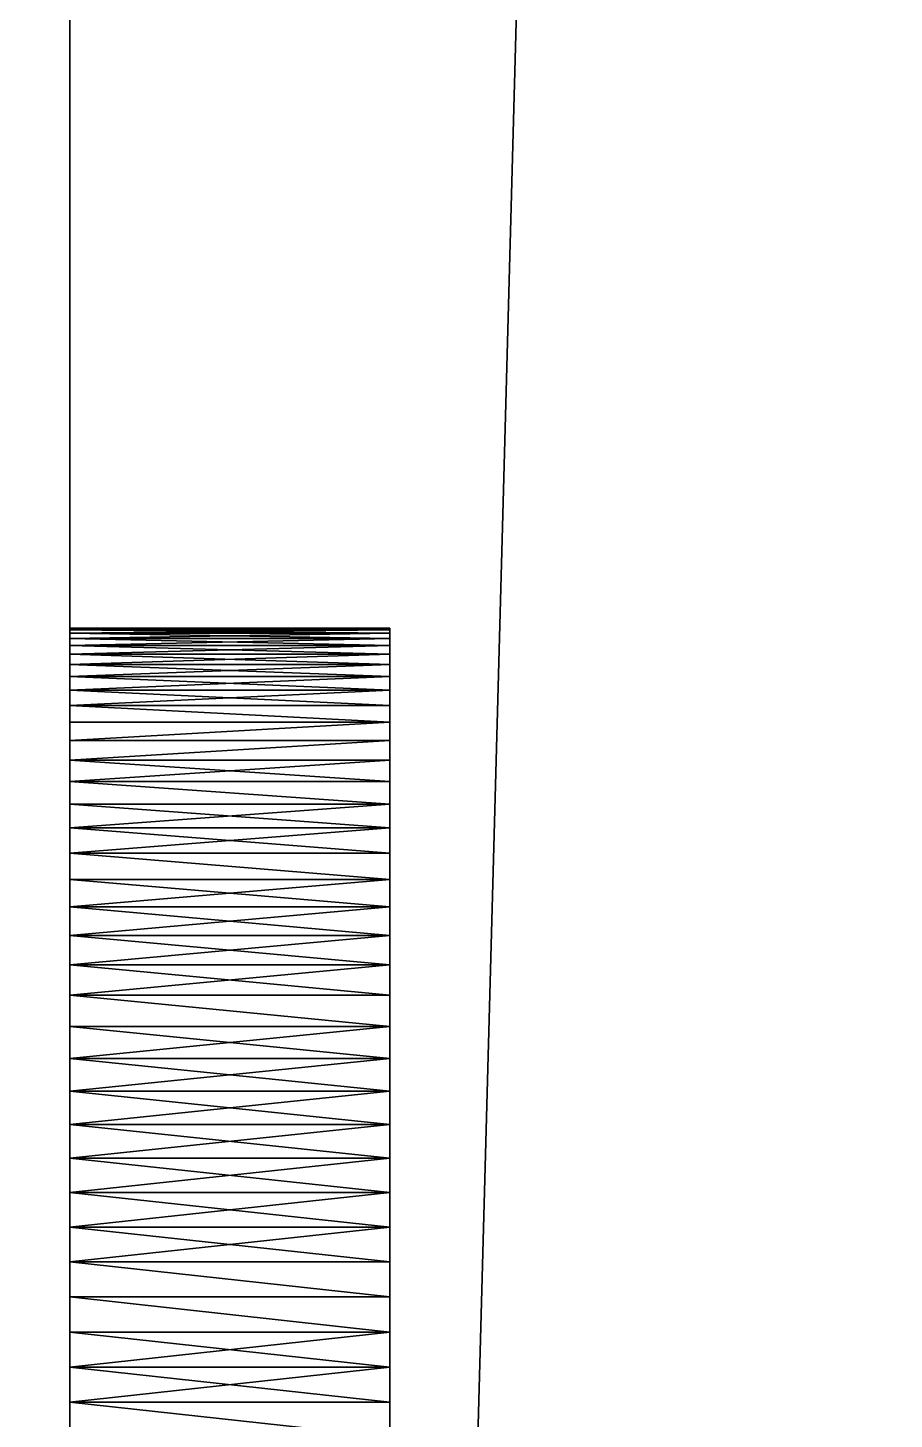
# Model space of a CAD drawing. Header units: millimetres. Extents: x 0 to 520, y -2 to 382.
# Drawn here: x 510.369 to 513.075, y 75.728 to 80.074 of the extents above; entities that cross this region are included whole.
import ezdxf

# ---------------------------------------------------------------- set-up
doc = ezdxf.new("R2010")
doc.units = ezdxf.units.MM

msp = doc.modelspace()

# ---------------------------------------------------------------- linework, layer by layer
at = {"layer": 'BRASS', "color": 52}
for points in [[(499.5, 359.5, 90), (520, 380, 90), (499.5, 20.5, 90)], [(499.5, 20.5, 90), (520, 380, 90), (520, 0, 90)], [(520, 380, 98), (510, 370, 98), (510, 10, 98)], [(520, 380, 98), (510, 10, 98), (520, 0, 98)]]:
    msp.add_3dface(points, dxfattribs=at)
at = {"layer": 'TEAK', "color": 34}
for points in [[(520, 380), (520, 0), (500, 360)], [(520, 0, 90), (520, 380, 90), (510.5, 360, 90)], [(500, 360), (520, 0), (500, 20)], [(520, 0, 90), (510.5, 360, 90), (510.5, 20, 90)], [(510.5, 20, 90), (510.5, 360, 90), (510.5, 321, 86)], [(510.5, 20, 90), (510.5, 321, 86), (510.5, 299, 86)], [(510.5, 20, 90), (510.5, 299, 86), (510.5, 201, 86)], [(510.5, 20, 90), (510.5, 201, 86), (510.5, 179, 86)], [(510.5, 20, 90), (510.5, 179, 86), (510.5, 81, 86)], [(506, 59, 68.5), (510.5, 59, 68.5), (510.5, 81, 68.5)], [(506, 59, 68.5), (510.5, 81, 68.5), (506, 81, 68.5)], [(510.5, 77.4964, 73.6127), (510.5, 81, 86), (510.5, 77.5749, 73.5361)], [(510.5, 77.6495, 73.4557), (510.5, 77.5749, 73.5361), (510.5, 81, 86)], [(510.5, 77.4141, 73.6853), (510.5, 81, 86), (510.5, 77.4964, 73.6127)], [(510.5, 77.72, 73.3717), (510.5, 77.6495, 73.4557), (510.5, 81, 86)], [(510.5, 77.3284, 73.7537), (510.5, 81, 86), (510.5, 77.4141, 73.6853)], [(510.5, 77.7863, 73.2842), (510.5, 77.72, 73.3717), (510.5, 81, 86)], [(510.5, 77.2393, 73.8177), (510.5, 81, 86), (510.5, 77.3284, 73.7537)], [(510.5, 77.8481, 73.1936), (510.5, 77.7863, 73.2842), (510.5, 81, 86)], [(510.5, 77.1472, 73.8772), (510.5, 81, 86), (510.5, 77.2393, 73.8177)], [(510.5, 77.9053, 73.1), (510.5, 77.8481, 73.1936), (510.5, 81, 86)], [(510.5, 77.0522, 73.9321), (510.5, 81, 86), (510.5, 77.1472, 73.8772)], [(510.5, 77.9577, 73.0037), (510.5, 77.9053, 73.1), (510.5, 81, 86)], [(510.5, 76.9545, 73.9821), (510.5, 81, 86), (510.5, 77.0522, 73.9321)], [(510.5, 78.0053, 72.9048), (510.5, 77.9577, 73.0037), (510.5, 81, 86)], [(510.5, 76.8546, 74.0272), (510.5, 81, 86), (510.5, 76.9545, 73.9821)], [(510.5, 78.0479, 72.8038), (510.5, 78.0053, 72.9048), (510.5, 81, 86)], [(510.5, 76.7524, 74.0673), (510.5, 81, 86), (510.5, 76.8546, 74.0272)], [(510.5, 76.6485, 74.1023), (510.5, 81, 86), (510.5, 76.7524, 74.0673)], [(510.5, 76.5429, 74.132), (510.5, 81, 86), (510.5, 76.6485, 74.1023)], [(510.5, 76.4359, 74.1564), (510.5, 81, 86), (510.5, 76.5429, 74.132)], [(510.5, 76.3279, 74.1754), (510.5, 81, 86), (510.5, 76.4359, 74.1564)], [(510.5, 76.219, 74.1891), (510.5, 81, 86), (510.5, 76.3279, 74.1754)], [(510.5, 76.1097, 74.1973), (510.5, 81, 86), (510.5, 76.219, 74.1891)], [(510.5, 76, 74.2), (510.5, 81, 86), (510.5, 76.1097, 74.1973)], [(510.5, 75.8903, 74.1973), (510.5, 81, 86), (510.5, 76, 74.2)], [(510.5, 75.781, 74.1891), (510.5, 81, 86), (510.5, 75.8903, 74.1973)], [(510.5, 75.6721, 74.1754), (510.5, 81, 86), (510.5, 75.781, 74.1891)], [(510.5, 75.5641, 74.1564), (510.5, 81, 86), (510.5, 75.6721, 74.1754)], [(510.5, 75.4571, 74.132), (510.5, 81, 86), (510.5, 75.5641, 74.1564)], [(510.5, 81, 68.5), (510.5, 78.0479, 72.8038), (510.5, 81, 86)], [(510.5, 81, 68.5), (510.5, 78.0854, 72.7007), (510.5, 78.0479, 72.8038)], [(510.5, 81, 68.5), (510.5, 78.1178, 72.5958), (510.5, 78.0854, 72.7007)], [(510.5, 81, 68.5), (510.5, 78.1448, 72.4895), (510.5, 78.1178, 72.5958)], [(510.5, 81, 68.5), (510.5, 78.1666, 72.382), (510.5, 78.1448, 72.4895)], [(510.5, 81, 68.5), (510.5, 78.1829, 72.2736), (510.5, 78.1666, 72.382)], [(510.5, 81, 68.5), (510.5, 78.1938, 72.1644), (510.5, 78.1829, 72.2736)], [(510.5, 81, 68.5), (510.5, 78.1993, 72.0548), (510.5, 78.1938, 72.1644)], [(510.5, 81, 68.5), (510.5, 78.1993, 71.9452), (510.5, 78.1993, 72.0548)], [(510.5, 81, 68.5), (510.5, 78.1938, 71.8356), (510.5, 78.1993, 71.9452)], [(510.5, 81, 68.5), (510.5, 78.1829, 71.7264), (510.5, 78.1938, 71.8356)], [(510.5, 81, 68.5), (510.5, 78.1666, 71.618), (510.5, 78.1829, 71.7264)], [(510.5, 81, 68.5), (510.5, 78.1448, 71.5105), (510.5, 78.1666, 71.618)], [(510.5, 81, 68.5), (510.5, 78.1178, 71.4042), (510.5, 78.1448, 71.5105)], [(510.5, 75.3515, 74.1023), (510.5, 81, 86), (510.5, 75.4571, 74.132)], [(510.5, 78.0854, 71.2993), (510.5, 78.1178, 71.4042), (510.5, 81, 68.5)], [(510.5, 75.2476, 74.0673), (510.5, 81, 86), (510.5, 75.3515, 74.1023)], [(510.5, 78.0479, 71.1962), (510.5, 78.0854, 71.2993), (510.5, 81, 68.5)], [(510.5, 75.1454, 74.0272), (510.5, 81, 86), (510.5, 75.2476, 74.0673)], [(510.5, 78.0053, 71.0952), (510.5, 78.0479, 71.1962), (510.5, 81, 68.5)], [(510.5, 75.0455, 73.9821), (510.5, 81, 86), (510.5, 75.1454, 74.0272)], [(510.5, 77.9577, 70.9963), (510.5, 78.0053, 71.0952), (510.5, 81, 68.5)], [(510.5, 77.9053, 70.9), (510.5, 77.9577, 70.9963), (510.5, 81, 68.5)], [(510.5, 77.8481, 70.8064), (510.5, 77.9053, 70.9), (510.5, 81, 68.5)], [(510.5, 77.7863, 70.7158), (510.5, 77.8481, 70.8064), (510.5, 81, 68.5)], [(510.5, 77.72, 70.6283), (510.5, 77.7863, 70.7158), (510.5, 81, 68.5)], [(510.5, 77.6495, 70.5443), (510.5, 77.72, 70.6283), (510.5, 81, 68.5)], [(510.5, 77.5749, 70.4639), (510.5, 77.6495, 70.5443), (510.5, 81, 68.5)], [(510.5, 77.4964, 70.3873), (510.5, 77.5749, 70.4639), (510.5, 81, 68.5)], [(510.5, 77.4141, 70.3147), (510.5, 77.4964, 70.3873), (510.5, 81, 68.5)], [(510.5, 77.3284, 70.2463), (510.5, 77.4141, 70.3147), (510.5, 81, 68.5)], [(510.5, 77.2393, 70.1823), (510.5, 77.3284, 70.2463), (510.5, 81, 68.5)], [(510.5, 77.1472, 70.1228), (510.5, 77.2393, 70.1823), (510.5, 81, 68.5)], [(510.5, 77.0522, 70.0679), (510.5, 77.1472, 70.1228), (510.5, 81, 68.5)], [(510.5, 76.9545, 70.0179), (510.5, 77.0522, 70.0679), (510.5, 81, 68.5)], [(510.5, 76.8546, 69.9728), (510.5, 76.9545, 70.0179), (510.5, 81, 68.5)], [(510.5, 76.7524, 69.9327), (510.5, 76.8546, 69.9728), (510.5, 81, 68.5)], [(510.5, 76.6485, 69.8977), (510.5, 76.7524, 69.9327), (510.5, 81, 68.5)], [(510.5, 76.5429, 69.868), (510.5, 76.6485, 69.8977), (510.5, 81, 68.5)], [(510.5, 76.4359, 69.8436), (510.5, 76.5429, 69.868), (510.5, 81, 68.5)], [(510.5, 76.3279, 69.8246), (510.5, 76.4359, 69.8436), (510.5, 81, 68.5)], [(510.5, 76.219, 69.8109), (510.5, 76.3279, 69.8246), (510.5, 81, 68.5)], [(510.5, 76.1097, 69.8027), (510.5, 76.219, 69.8109), (510.5, 81, 68.5)], [(510.5, 76, 69.8), (510.5, 76.1097, 69.8027), (510.5, 81, 68.5)], [(510.5, 75.8903, 69.8027), (510.5, 76, 69.8), (510.5, 81, 68.5)], [(510.5, 75.781, 69.8109), (510.5, 75.8903, 69.8027), (510.5, 81, 68.5)], [(510.5, 75.6721, 69.8246), (510.5, 75.781, 69.8109), (510.5, 81, 68.5)], [(510.5, 64.9545, 73.9821), (510.5, 59, 86), (510.5, 81, 86)], [(510.5, 64.9545, 73.9821), (510.5, 81, 86), (510.5, 75.0455, 73.9821)], [(510.5, 59, 68.5), (510.5, 75.6721, 69.8246), (510.5, 81, 68.5)], [(510.5, 20, 90), (510.5, 81, 86), (510.5, 59, 86)], [(511.5, 78.1938, 72.1644), (510.5, 78.1993, 72.0548), (511.5, 78.1993, 72.0548)], [(510.5, 78.1938, 72.1644), (510.5, 78.1993, 72.0548), (511.5, 78.1938, 72.1644)], [(511.5, 78.1993, 72.0548), (510.5, 78.1993, 71.9452), (511.5, 78.1993, 71.9452)], [(511.5, 78.1993, 71.9452), (510.5, 78.1993, 71.9452), (511.5, 78.1938, 71.8356)], [(510.5, 78.1993, 72.0548), (510.5, 78.1993, 71.9452), (511.5, 78.1993, 72.0548)], [(510.5, 78.1993, 71.9452), (510.5, 78.1938, 71.8356), (511.5, 78.1938, 71.8356)], [(511.5, 78.1829, 72.2736), (510.5, 78.1938, 72.1644), (511.5, 78.1938, 72.1644)], [(510.5, 78.1829, 72.2736), (510.5, 78.1938, 72.1644), (511.5, 78.1829, 72.2736)], [(511.5, 78.1938, 71.8356), (510.5, 78.1829, 71.7264), (511.5, 78.1829, 71.7264)], [(510.5, 78.1938, 71.8356), (510.5, 78.1829, 71.7264), (511.5, 78.1938, 71.8356)], [(511.5, 78.1993, 72.0548), (511.5, 78.1938, 71.8356), (511.5, 78.1666, 71.618)], [(511.5, 78.1993, 72.0548), (511.5, 78.1993, 71.9452), (511.5, 78.1938, 71.8356)], [(511.5, 78.1666, 72.382), (511.5, 78.1938, 72.1644), (511.5, 78.1993, 72.0548)], [(511.5, 78.1448, 72.4895), (511.5, 78.1666, 72.382), (511.5, 78.1993, 72.0548)], [(511.5, 78.0479, 72.8038), (511.5, 78.1993, 72.0548), (511.5, 78.1666, 71.618)], [(511.5, 78.0479, 72.8038), (511.5, 78.1448, 72.4895), (511.5, 78.1993, 72.0548)], [(511.5, 78.1938, 71.8356), (511.5, 78.1829, 71.7264), (511.5, 78.1666, 71.618)], [(511.5, 78.1666, 72.382), (511.5, 78.1829, 72.2736), (511.5, 78.1938, 72.1644)], [(511.5, 78.1666, 72.382), (510.5, 78.1829, 72.2736), (511.5, 78.1829, 72.2736)], [(510.5, 78.1666, 72.382), (510.5, 78.1829, 72.2736), (511.5, 78.1666, 72.382)], [(511.5, 78.1829, 71.7264), (510.5, 78.1666, 71.618), (511.5, 78.1666, 71.618)], [(510.5, 78.1829, 71.7264), (510.5, 78.1666, 71.618), (511.5, 78.1829, 71.7264)], [(511.5, 78.1448, 72.4895), (510.5, 78.1666, 72.382), (511.5, 78.1666, 72.382)], [(510.5, 78.1448, 72.4895), (510.5, 78.1666, 72.382), (511.5, 78.1448, 72.4895)], [(511.5, 78.1666, 71.618), (510.5, 78.1448, 71.5105), (511.5, 78.1448, 71.5105)], [(510.5, 78.1666, 71.618), (510.5, 78.1448, 71.5105), (511.5, 78.1666, 71.618)], [(511.5, 78.1178, 72.5958), (510.5, 78.1448, 72.4895), (511.5, 78.1448, 72.4895)], [(510.5, 78.1178, 72.5958), (510.5, 78.1448, 72.4895), (511.5, 78.1178, 72.5958)], [(510.5, 78.1448, 71.5105), (510.5, 78.1178, 71.4042), (511.5, 78.1448, 71.5105)], [(511.5, 78.1448, 71.5105), (510.5, 78.1178, 71.4042), (511.5, 78.1178, 71.4042)], [(511.5, 78.1666, 71.618), (511.5, 78.1448, 71.5105), (511.5, 78.1178, 71.4042)], [(511.5, 78.1666, 71.618), (511.5, 77.3284, 70.2463), (511.5, 75.2476, 69.9327)], [(511.5, 78.1666, 71.618), (511.5, 75.1454, 69.9728), (511.5, 74.4251, 70.4639)], [(511.5, 78.1666, 71.618), (511.5, 77.9577, 70.9963), (511.5, 77.3284, 70.2463)], [(511.5, 78.1666, 71.618), (511.5, 75.2476, 69.9327), (511.5, 75.1454, 69.9728)], [(511.5, 78.1666, 71.618), (511.5, 78.1178, 71.4042), (511.5, 77.9577, 70.9963)], [(511.5, 78.0479, 72.8038), (511.5, 78.1666, 71.618), (511.5, 74.4251, 70.4639)], [(511.5, 78.0479, 72.8038), (511.5, 78.1178, 72.5958), (511.5, 78.1448, 72.4895)], [(511.5, 78.0854, 72.7007), (510.5, 78.1178, 72.5958), (511.5, 78.1178, 72.5958)], [(510.5, 78.0854, 72.7007), (510.5, 78.1178, 72.5958), (511.5, 78.0854, 72.7007)], [(510.5, 78.1178, 71.4042), (510.5, 78.0854, 71.2993), (511.5, 78.1178, 71.4042)], [(511.5, 78.1178, 71.4042), (510.5, 78.0854, 71.2993), (511.5, 78.0854, 71.2993)], [(511.5, 78.1178, 71.4042), (511.5, 78.0854, 71.2993), (511.5, 78.0479, 71.1962)], [(511.5, 78.1178, 71.4042), (511.5, 78.0479, 71.1962), (511.5, 77.9577, 70.9963)], [(511.5, 78.0479, 72.8038), (511.5, 78.0854, 72.7007), (511.5, 78.1178, 72.5958)], [(511.5, 78.0479, 72.8038), (510.5, 78.0854, 72.7007), (511.5, 78.0854, 72.7007)], [(510.5, 78.0479, 72.8038), (510.5, 78.0854, 72.7007), (511.5, 78.0479, 72.8038)], [(510.5, 78.0854, 71.2993), (510.5, 78.0479, 71.1962), (511.5, 78.0854, 71.2993)], [(511.5, 78.0854, 71.2993), (510.5, 78.0479, 71.1962), (511.5, 78.0479, 71.1962)], [(511.5, 78.0053, 72.9048), (510.5, 78.0479, 72.8038), (511.5, 78.0479, 72.8038)], [(510.5, 78.0053, 72.9048), (510.5, 78.0479, 72.8038), (511.5, 78.0053, 72.9048)], [(510.5, 78.0479, 71.1962), (510.5, 78.0053, 71.0952), (511.5, 78.0479, 71.1962)], [(511.5, 78.0479, 71.1962), (510.5, 78.0053, 71.0952), (511.5, 78.0053, 71.0952)], [(511.5, 78.0479, 71.1962), (511.5, 78.0053, 71.0952), (511.5, 77.9577, 70.9963)], [(511.5, 78.0479, 72.8038), (511.5, 74.4251, 70.4639), (511.5, 74.0423, 70.9963)], [(511.5, 77.9577, 73.0037), (511.5, 78.0053, 72.9048), (511.5, 78.0479, 72.8038)], [(511.5, 77.9053, 73.1), (511.5, 77.9577, 73.0037), (511.5, 78.0479, 72.8038)], [(511.5, 77.7863, 73.2842), (511.5, 77.9053, 73.1), (511.5, 78.0479, 72.8038)], [(511.5, 77.6495, 73.4557), (511.5, 77.7863, 73.2842), (511.5, 78.0479, 72.8038)], [(511.5, 77.5749, 73.5361), (511.5, 78.0479, 72.8038), (511.5, 74.0423, 70.9963)], [(511.5, 77.5749, 73.5361), (511.5, 77.6495, 73.4557), (511.5, 78.0479, 72.8038)], [(511.5, 77.9577, 73.0037), (510.5, 78.0053, 72.9048), (511.5, 78.0053, 72.9048)], [(510.5, 77.9577, 73.0037), (510.5, 78.0053, 72.9048), (511.5, 77.9577, 73.0037)], [(510.5, 78.0053, 71.0952), (510.5, 77.9577, 70.9963), (511.5, 78.0053, 71.0952)], [(511.5, 78.0053, 71.0952), (510.5, 77.9577, 70.9963), (511.5, 77.9577, 70.9963)], [(510.5, 77.9053, 73.1), (510.5, 77.9577, 73.0037), (511.5, 77.9053, 73.1)], [(511.5, 77.9053, 73.1), (510.5, 77.9577, 73.0037), (511.5, 77.9577, 73.0037)], [(511.5, 77.9577, 70.9963), (510.5, 77.9577, 70.9963), (511.5, 77.9053, 70.9)], [(510.5, 77.9577, 70.9963), (510.5, 77.9053, 70.9), (511.5, 77.9053, 70.9)], [(511.5, 77.9577, 70.9963), (511.5, 77.7863, 70.7158), (511.5, 77.3284, 70.2463)], [(511.5, 77.9577, 70.9963), (511.5, 77.9053, 70.9), (511.5, 77.8481, 70.8064)], [(511.5, 77.9577, 70.9963), (511.5, 77.8481, 70.8064), (511.5, 77.7863, 70.7158)], [(511.5, 77.8481, 73.1936), (510.5, 77.8481, 73.1936), (511.5, 77.9053, 73.1)], [(510.5, 77.8481, 73.1936), (510.5, 77.9053, 73.1), (511.5, 77.9053, 73.1)], [(510.5, 77.9053, 70.9), (510.5, 77.8481, 70.8064), (511.5, 77.9053, 70.9)], [(511.5, 77.9053, 70.9), (510.5, 77.8481, 70.8064), (511.5, 77.8481, 70.8064)], [(511.5, 77.7863, 73.2842), (511.5, 77.8481, 73.1936), (511.5, 77.9053, 73.1)], [(511.5, 77.7863, 73.2842), (510.5, 77.7863, 73.2842), (511.5, 77.8481, 73.1936)], [(510.5, 77.7863, 73.2842), (510.5, 77.8481, 73.1936), (511.5, 77.8481, 73.1936)], [(510.5, 77.8481, 70.8064), (510.5, 77.7863, 70.7158), (511.5, 77.8481, 70.8064)], [(511.5, 77.8481, 70.8064), (510.5, 77.7863, 70.7158), (511.5, 77.7863, 70.7158)], [(510.5, 77.72, 73.3717), (510.5, 77.7863, 73.2842), (511.5, 77.72, 73.3717)], [(511.5, 77.72, 73.3717), (510.5, 77.7863, 73.2842), (511.5, 77.7863, 73.2842)], [(510.5, 77.7863, 70.7158), (510.5, 77.72, 70.6283), (511.5, 77.7863, 70.7158)], [(511.5, 77.7863, 70.7158), (510.5, 77.72, 70.6283), (511.5, 77.72, 70.6283)], [(511.5, 77.7863, 70.7158), (511.5, 77.72, 70.6283), (511.5, 77.6495, 70.5443)], [(511.5, 77.7863, 70.7158), (511.5, 77.6495, 70.5443), (511.5, 77.3284, 70.2463)], [(511.5, 77.6495, 73.4557), (511.5, 77.72, 73.3717), (511.5, 77.7863, 73.2842)], [(510.5, 77.6495, 73.4557), (510.5, 77.72, 73.3717), (511.5, 77.6495, 73.4557)], [(511.5, 77.6495, 73.4557), (510.5, 77.72, 73.3717), (511.5, 77.72, 73.3717)], [(511.5, 77.72, 70.6283), (510.5, 77.72, 70.6283), (511.5, 77.6495, 70.5443)], [(510.5, 77.72, 70.6283), (510.5, 77.6495, 70.5443), (511.5, 77.6495, 70.5443)], [(510.5, 77.5749, 73.5361), (510.5, 77.6495, 73.4557), (511.5, 77.5749, 73.5361)], [(511.5, 77.5749, 73.5361), (510.5, 77.6495, 73.4557), (511.5, 77.6495, 73.4557)], [(510.5, 77.6495, 70.5443), (510.5, 77.5749, 70.4639), (511.5, 77.6495, 70.5443)], [(511.5, 77.6495, 70.5443), (510.5, 77.5749, 70.4639), (511.5, 77.5749, 70.4639)], [(511.5, 77.6495, 70.5443), (511.5, 77.5749, 70.4639), (511.5, 77.3284, 70.2463)], [(510.5, 77.4964, 73.6127), (510.5, 77.5749, 73.5361), (511.5, 77.4964, 73.6127)], [(511.5, 77.4964, 73.6127), (510.5, 77.5749, 73.5361), (511.5, 77.5749, 73.5361)], [(510.5, 77.5749, 70.4639), (510.5, 77.4964, 70.3873), (511.5, 77.5749, 70.4639)], [(511.5, 77.5749, 70.4639), (510.5, 77.4964, 70.3873), (511.5, 77.4964, 70.3873)], [(511.5, 77.5749, 70.4639), (511.5, 77.4964, 70.3873), (511.5, 77.4141, 70.3147)], [(511.5, 77.5749, 70.4639), (511.5, 77.4141, 70.3147), (511.5, 77.3284, 70.2463)], [(511.5, 77.5749, 73.5361), (511.5, 74.0423, 70.9963), (511.5, 73.8822, 72.5958)], [(511.5, 77.5749, 73.5361), (511.5, 74.5036, 73.6127), (511.5, 76.1097, 74.1973)], [(511.5, 77.5749, 73.5361), (511.5, 76.1097, 74.1973), (511.5, 76.6485, 74.1023)], [(511.5, 77.5749, 73.5361), (511.5, 76.6485, 74.1023), (511.5, 77.4964, 73.6127)], [(511.5, 77.5749, 73.5361), (511.5, 73.8822, 72.5958), (511.5, 74.5036, 73.6127)], [(510.5, 77.4141, 73.6853), (510.5, 77.4964, 73.6127), (511.5, 77.4141, 73.6853)], [(511.5, 77.4141, 73.6853), (510.5, 77.4964, 73.6127), (511.5, 77.4964, 73.6127)], [(511.5, 77.4964, 70.3873), (510.5, 77.4964, 70.3873), (511.5, 77.4141, 70.3147)], [(510.5, 77.4964, 70.3873), (510.5, 77.4141, 70.3147), (511.5, 77.4141, 70.3147)], [(511.5, 77.4964, 73.6127), (511.5, 77.2393, 73.8177), (511.5, 77.3284, 73.7537)], [(511.5, 77.4964, 73.6127), (511.5, 77.3284, 73.7537), (511.5, 77.4141, 73.6853)], [(511.5, 77.4964, 73.6127), (511.5, 76.6485, 74.1023), (511.5, 77.2393, 73.8177)], [(510.5, 77.3284, 73.7537), (510.5, 77.4141, 73.6853), (511.5, 77.3284, 73.7537)], [(511.5, 77.3284, 73.7537), (510.5, 77.4141, 73.6853), (511.5, 77.4141, 73.6853)], [(510.5, 77.4141, 70.3147), (510.5, 77.3284, 70.2463), (511.5, 77.4141, 70.3147)], [(511.5, 77.4141, 70.3147), (510.5, 77.3284, 70.2463), (511.5, 77.3284, 70.2463)], [(510.5, 77.2393, 73.8177), (510.5, 77.3284, 73.7537), (511.5, 77.2393, 73.8177)], [(511.5, 77.2393, 73.8177), (510.5, 77.3284, 73.7537), (511.5, 77.3284, 73.7537)], [(510.5, 77.3284, 70.2463), (510.5, 77.2393, 70.1823), (511.5, 77.3284, 70.2463)], [(511.5, 77.3284, 70.2463), (510.5, 77.2393, 70.1823), (511.5, 77.2393, 70.1823)], [(511.5, 77.3284, 70.2463), (511.5, 76.3279, 69.8246), (511.5, 75.3515, 69.8977)], [(511.5, 77.3284, 70.2463), (511.5, 76.9545, 70.0179), (511.5, 76.3279, 69.8246)], [(511.5, 77.3284, 70.2463), (511.5, 77.2393, 70.1823), (511.5, 77.0522, 70.0679)], [(511.5, 77.3284, 70.2463), (511.5, 77.0522, 70.0679), (511.5, 76.9545, 70.0179)], [(511.5, 77.3284, 70.2463), (511.5, 75.3515, 69.8977), (511.5, 75.2476, 69.9327)], [(510.5, 77.1472, 73.8772), (510.5, 77.2393, 73.8177), (511.5, 77.1472, 73.8772)], [(511.5, 77.1472, 73.8772), (510.5, 77.2393, 73.8177), (511.5, 77.2393, 73.8177)], [(510.5, 77.2393, 70.1823), (510.5, 77.1472, 70.1228), (511.5, 77.2393, 70.1823)], [(511.5, 77.2393, 70.1823), (510.5, 77.1472, 70.1228), (511.5, 77.1472, 70.1228)], [(511.5, 77.2393, 70.1823), (511.5, 77.1472, 70.1228), (511.5, 77.0522, 70.0679)], [(511.5, 77.2393, 73.8177), (511.5, 76.9545, 73.9821), (511.5, 77.1472, 73.8772)], [(511.5, 77.2393, 73.8177), (511.5, 76.6485, 74.1023), (511.5, 76.9545, 73.9821)], [(510.5, 77.0522, 73.9321), (510.5, 77.1472, 73.8772), (511.5, 77.0522, 73.9321)], [(511.5, 77.0522, 73.9321), (510.5, 77.1472, 73.8772), (511.5, 77.1472, 73.8772)], [(510.5, 77.1472, 70.1228), (510.5, 77.0522, 70.0679), (511.5, 77.1472, 70.1228)], [(511.5, 77.1472, 70.1228), (510.5, 77.0522, 70.0679), (511.5, 77.0522, 70.0679)], [(511.5, 77.1472, 73.8772), (511.5, 76.9545, 73.9821), (511.5, 77.0522, 73.9321)], [(511.5, 76.9545, 73.9821), (510.5, 77.0522, 73.9321), (511.5, 77.0522, 73.9321)], [(510.5, 76.9545, 73.9821), (510.5, 77.0522, 73.9321), (511.5, 76.9545, 73.9821)], [(511.5, 77.0522, 70.0679), (510.5, 77.0522, 70.0679), (511.5, 76.9545, 70.0179)], [(510.5, 77.0522, 70.0679), (510.5, 76.9545, 70.0179), (511.5, 76.9545, 70.0179)], [(511.5, 76.8546, 74.0272), (510.5, 76.9545, 73.9821), (511.5, 76.9545, 73.9821)], [(510.5, 76.8546, 74.0272), (510.5, 76.9545, 73.9821), (511.5, 76.8546, 74.0272)], [(510.5, 76.9545, 70.0179), (510.5, 76.8546, 69.9728), (511.5, 76.9545, 70.0179)], [(511.5, 76.9545, 70.0179), (510.5, 76.8546, 69.9728), (511.5, 76.8546, 69.9728)], [(511.5, 76.9545, 70.0179), (511.5, 76.8546, 69.9728), (511.5, 76.7524, 69.9327)], [(511.5, 76.9545, 70.0179), (511.5, 76.7524, 69.9327), (511.5, 76.6485, 69.8977)], [(511.5, 76.9545, 70.0179), (511.5, 76.6485, 69.8977), (511.5, 76.5429, 69.868)], [(511.5, 76.9545, 70.0179), (511.5, 76.5429, 69.868), (511.5, 76.4359, 69.8436)], [(511.5, 76.9545, 70.0179), (511.5, 76.4359, 69.8436), (511.5, 76.3279, 69.8246)], [(511.5, 76.9545, 73.9821), (511.5, 76.6485, 74.1023), (511.5, 76.8546, 74.0272)], [(511.5, 76.7524, 74.0673), (510.5, 76.8546, 74.0272), (511.5, 76.8546, 74.0272)], [(510.5, 76.7524, 74.0673), (510.5, 76.8546, 74.0272), (511.5, 76.7524, 74.0673)], [(510.5, 76.8546, 69.9728), (510.5, 76.7524, 69.9327), (511.5, 76.8546, 69.9728)], [(511.5, 76.8546, 69.9728), (510.5, 76.7524, 69.9327), (511.5, 76.7524, 69.9327)], [(511.5, 76.8546, 74.0272), (511.5, 76.6485, 74.1023), (511.5, 76.7524, 74.0673)], [(511.5, 76.6485, 74.1023), (510.5, 76.7524, 74.0673), (511.5, 76.7524, 74.0673)], [(510.5, 76.6485, 74.1023), (510.5, 76.7524, 74.0673), (511.5, 76.6485, 74.1023)], [(510.5, 76.7524, 69.9327), (510.5, 76.6485, 69.8977), (511.5, 76.7524, 69.9327)], [(511.5, 76.7524, 69.9327), (510.5, 76.6485, 69.8977), (511.5, 76.6485, 69.8977)], [(511.5, 76.5429, 74.132), (510.5, 76.6485, 74.1023), (511.5, 76.6485, 74.1023)], [(510.5, 76.5429, 74.132), (510.5, 76.6485, 74.1023), (511.5, 76.5429, 74.132)], [(511.5, 76.6485, 69.8977), (510.5, 76.5429, 69.868), (511.5, 76.5429, 69.868)], [(510.5, 76.6485, 69.8977), (510.5, 76.5429, 69.868), (511.5, 76.6485, 69.8977)], [(511.5, 76.6485, 74.1023), (511.5, 76.1097, 74.1973), (511.5, 76.3279, 74.1754)], [(511.5, 76.6485, 74.1023), (511.5, 76.3279, 74.1754), (511.5, 76.5429, 74.132)], [(511.5, 76.4359, 74.1564), (510.5, 76.5429, 74.132), (511.5, 76.5429, 74.132)], [(510.5, 76.4359, 74.1564), (510.5, 76.5429, 74.132), (511.5, 76.4359, 74.1564)], [(511.5, 76.5429, 69.868), (510.5, 76.4359, 69.8436), (511.5, 76.4359, 69.8436)], [(510.5, 76.5429, 69.868), (510.5, 76.4359, 69.8436), (511.5, 76.5429, 69.868)], [(511.5, 76.5429, 74.132), (511.5, 76.3279, 74.1754), (511.5, 76.4359, 74.1564)], [(511.5, 76.3279, 74.1754), (510.5, 76.4359, 74.1564), (511.5, 76.4359, 74.1564)], [(510.5, 76.3279, 74.1754), (510.5, 76.4359, 74.1564), (511.5, 76.3279, 74.1754)], [(511.5, 76.4359, 69.8436), (510.5, 76.3279, 69.8246), (511.5, 76.3279, 69.8246)], [(510.5, 76.4359, 69.8436), (510.5, 76.3279, 69.8246), (511.5, 76.4359, 69.8436)], [(511.5, 76.219, 74.1891), (510.5, 76.3279, 74.1754), (511.5, 76.3279, 74.1754)], [(510.5, 76.219, 74.1891), (510.5, 76.3279, 74.1754), (511.5, 76.219, 74.1891)], [(511.5, 76.3279, 69.8246), (510.5, 76.219, 69.8109), (511.5, 76.219, 69.8109)], [(510.5, 76.3279, 69.8246), (510.5, 76.219, 69.8109), (511.5, 76.3279, 69.8246)], [(511.5, 76.3279, 69.8246), (511.5, 75.781, 69.8109), (511.5, 75.6721, 69.8246)], [(511.5, 76.3279, 69.8246), (511.5, 75.4571, 69.868), (511.5, 75.3515, 69.8977)], [(511.5, 76.3279, 69.8246), (511.5, 75.6721, 69.8246), (511.5, 75.4571, 69.868)], [(511.5, 76.3279, 69.8246), (511.5, 76.219, 69.8109), (511.5, 75.781, 69.8109)], [(511.5, 76.3279, 74.1754), (511.5, 76.1097, 74.1973), (511.5, 76.219, 74.1891)], [(511.5, 76.1097, 74.1973), (510.5, 76.219, 74.1891), (511.5, 76.219, 74.1891)], [(510.5, 76.1097, 74.1973), (510.5, 76.219, 74.1891), (511.5, 76.1097, 74.1973)], [(511.5, 76.219, 69.8109), (510.5, 76.219, 69.8109), (511.5, 76.1097, 69.8027)], [(510.5, 76.219, 69.8109), (510.5, 76.1097, 69.8027), (511.5, 76.1097, 69.8027)], [(511.5, 76.219, 69.8109), (511.5, 76.1097, 69.8027), (511.5, 76, 69.8)], [(511.5, 76.219, 69.8109), (511.5, 76, 69.8), (511.5, 75.8903, 69.8027)], [(511.5, 76.219, 69.8109), (511.5, 75.8903, 69.8027), (511.5, 75.781, 69.8109)], [(510.5, 76, 74.2), (510.5, 76.1097, 74.1973), (511.5, 76, 74.2)], [(511.5, 76, 74.2), (510.5, 76.1097, 74.1973), (511.5, 76.1097, 74.1973)], [(511.5, 76.1097, 69.8027), (510.5, 76.1097, 69.8027), (511.5, 76, 69.8)], [(510.5, 76.1097, 69.8027), (510.5, 76, 69.8), (511.5, 76, 69.8)], [(511.5, 76.1097, 74.1973), (511.5, 74.5036, 73.6127), (511.5, 75.6721, 74.1754)], [(511.5, 76.1097, 74.1973), (511.5, 75.6721, 74.1754), (511.5, 76, 74.2)], [(510.5, 76, 69.8), (510.5, 75.8903, 69.8027), (511.5, 76, 69.8)], [(511.5, 76, 69.8), (510.5, 75.8903, 69.8027), (511.5, 75.8903, 69.8027)], [(511.5, 75.8903, 74.1973), (510.5, 76, 74.2), (511.5, 76, 74.2)], [(510.5, 75.8903, 74.1973), (510.5, 76, 74.2), (511.5, 75.8903, 74.1973)], [(511.5, 76, 74.2), (511.5, 75.6721, 74.1754), (511.5, 75.781, 74.1891)], [(511.5, 76, 74.2), (511.5, 75.781, 74.1891), (511.5, 75.8903, 74.1973)], [(510.5, 75.8903, 69.8027), (510.5, 75.781, 69.8109), (511.5, 75.8903, 69.8027)], [(511.5, 75.8903, 69.8027), (510.5, 75.781, 69.8109), (511.5, 75.781, 69.8109)], [(510.5, 75.781, 74.1891), (510.5, 75.8903, 74.1973), (511.5, 75.781, 74.1891)], [(511.5, 75.781, 74.1891), (510.5, 75.8903, 74.1973), (511.5, 75.8903, 74.1973)], [(511.5, 75.781, 69.8109), (510.5, 75.781, 69.8109), (511.5, 75.6721, 69.8246)], [(510.5, 75.781, 69.8109), (510.5, 75.6721, 69.8246), (511.5, 75.6721, 69.8246)], [(511.5, 75.6721, 74.1754), (510.5, 75.781, 74.1891), (511.5, 75.781, 74.1891)], [(510.5, 75.6721, 74.1754), (510.5, 75.781, 74.1891), (511.5, 75.6721, 74.1754)]]:
    msp.add_3dface(points, dxfattribs=at)

doc.saveas('drawing.dxf')
